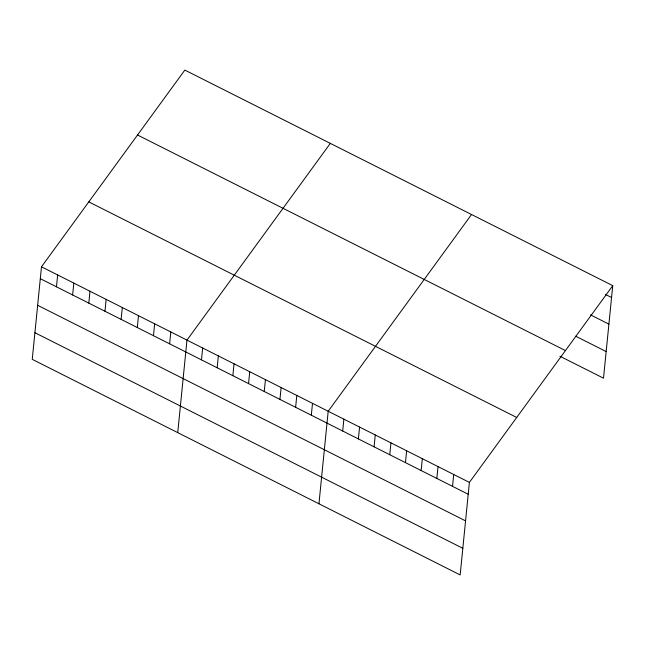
<?xml version="1.0" encoding="UTF-8"?>
<svg xmlns="http://www.w3.org/2000/svg" width="645" height="645" viewBox="0 0 645 645"><rect width="100%" height="100%" fill="white"/><g stroke="black" fill="none" stroke-linecap="round" stroke-linejoin="round"><path stroke-width="0.97" d="M41.49 266.812L32.25 359.346L460.167 574.921L469.399 482.396L612.75 285.654L184.833 70.079L41.49 266.812L469.399 482.396M56.47 286.815L57.655 274.955M72.635 294.967L73.82 283.099M88.8 303.11L89.986 291.242M104.966 311.253L106.151 299.393M121.131 319.396L122.316 307.536M137.296 327.539L138.481 315.679M153.462 335.682L154.647 323.822M169.627 343.825L170.812 331.965M177.738 432.642L186.977 340.108L330.329 143.375M201.482 359.878L202.667 348.018M217.172 367.779L218.357 355.919M232.861 375.688L234.046 363.82M248.551 383.59L249.736 371.73M264.24 391.499L265.426 379.631M279.938 399.4L281.115 387.54M295.628 407.301L296.805 395.441M311.317 415.211L312.503 403.343M318.953 503.785L328.192 411.252L471.535 214.511M342.697 431.021L343.882 419.153M358.386 438.923L359.571 427.063M374.076 446.824L375.261 434.964M389.765 454.733L390.951 442.873M405.455 462.634L406.64 450.774M421.145 470.544L422.33 458.676M436.834 478.445L438.019 466.585M452.524 486.346L453.709 474.486M612.75 285.654L603.51 378.188L559.933 356.233M605.462 294.442L611.565 297.514M590.602 314.913L608.912 324.137M575.663 336.198L606.171 351.565M137.53 134.999L565.447 350.582M88.792 201.893L516.71 417.468M40.304 278.672L468.214 494.255M37.644 305.295L465.561 520.878M34.911 332.723L462.82 548.306"/></g></svg>
